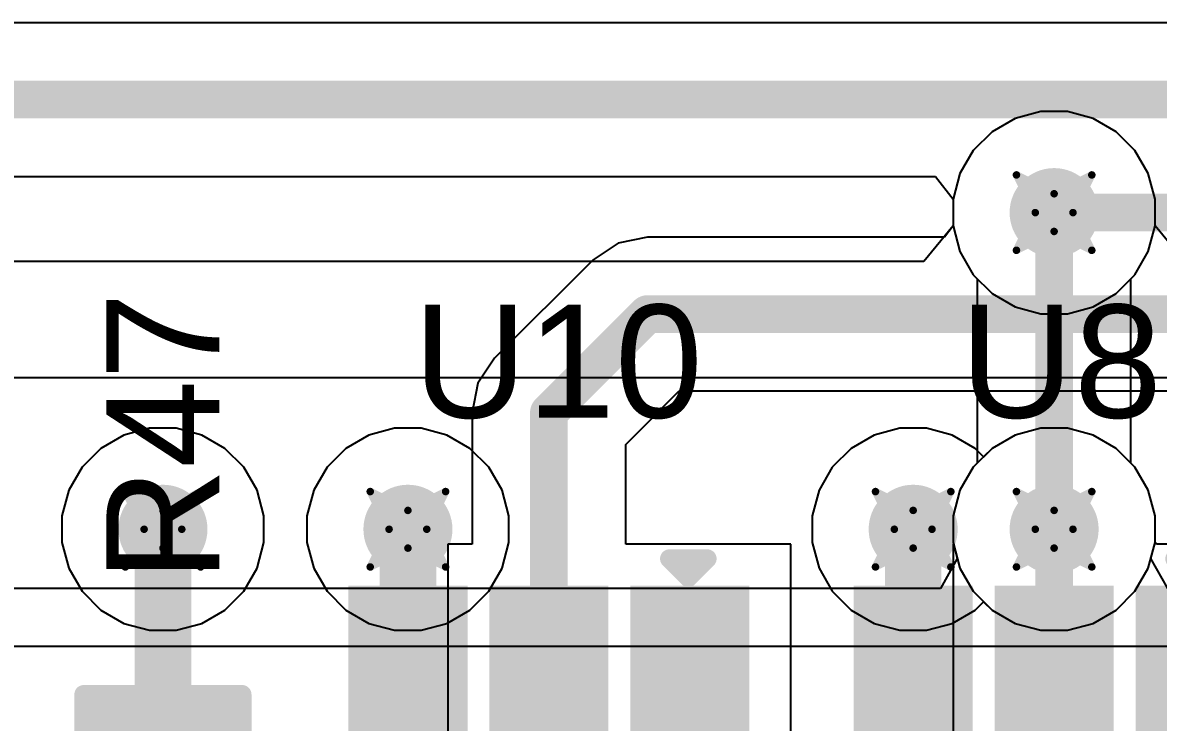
# Model space of a CAD drawing. Header units: inches. Extents: x -36 to 349, y -11 to 240.
# Drawn here: x 13.69 to 21.35, y 28.52 to 33.23 of the extents above; entities that cross this region are included whole.
import ezdxf

# ---------------------------------------------------------------- set-up
doc = ezdxf.new("R2010")
doc.units = ezdxf.units.IN
for name, color, linetype in [('Bottom Layer', 5, 'Continuous'), ('Drill Drawing', 1, 'Continuous'), ('Layer 1', 16, 'Continuous'), ('Layer 2', 76, 'Continuous'), ('Top Layer', 1, 'Continuous'), ('Top Overlay', 2, 'Continuous'), ('Top Paste', 8, 'Continuous'), ('Top Solder', 216, 'Continuous'), ('Via Holes', 16, 'Continuous')]:
    doc.layers.add(name, color=color, linetype=linetype)
doc.styles.add('Arial', font='', dxfattribs={"height": 0.2})
doc.styles.get('Arial').set_extended_font_data('Arial')

# ---------------------------------------------------------------- blocks, each defined once
blk = doc.blocks.new('SOT_23_5_159')
at = {"layer": 'Top Layer'}
for points in [[(-1.84999503, 1.25002036), (-0.74999469, 1.25002036), (-0.74999469, 0.65002156), (-1.84999503, 0.65002156)], [(0.74999977, 1.25002036), (1.85000011, 1.25002036), (1.85000011, 0.65002156), (0.74999977, 0.65002156)], [(-1.84999503, 0.30000956), (-0.74999469, 0.30000956), (-0.74999469, -0.29998924), (-1.84999503, -0.29998924)], [(-1.84999503, -0.65000124), (-0.74999469, -0.65000124), (-0.74999469, -1.25000004), (-1.84999503, -1.25000004)], [(0.74999977, -0.65000124), (1.85000011, -0.65000124), (1.85000011, -1.25000004), (0.74999977, -1.25000004)]]:
    blk.add_hatch(color=1, dxfattribs=at).paths.add_polyline_path(points)
at = {"layer": 'Top Paste'}
for points in [[(-1.84999503, 1.25002036), (-0.74999469, 1.25002036), (-0.74999469, 0.65002156), (-1.84999503, 0.65002156)], [(0.74999977, 1.25002036), (1.85000011, 1.25002036), (1.85000011, 0.65002156), (0.74999977, 0.65002156)], [(-1.84999503, 0.30000956), (-0.74999469, 0.30000956), (-0.74999469, -0.29998924), (-1.84999503, -0.29998924)], [(-1.84999503, -0.65000124), (-0.74999469, -0.65000124), (-0.74999469, -1.25000004), (-1.84999503, -1.25000004)], [(0.74999977, -0.65000124), (1.85000011, -0.65000124), (1.85000011, -1.25000004), (0.74999977, -1.25000004)]]:
    blk.add_hatch(color=8, dxfattribs=at).paths.add_polyline_path(points)
at = {"layer": 'Top Solder'}
for points in [[(-1.95159503, 1.35162036), (-0.6483946899999999, 1.35162036), (-0.6483946899999999, 0.54842156), (-1.95159503, 0.54842156)], [(0.6483997699999999, 1.35162036), (1.95160011, 1.35162036), (1.95160011, 0.54842156), (0.6483997699999999, 0.54842156)], [(-1.95159503, 0.40160956), (-0.6483946899999999, 0.40160956), (-0.6483946899999999, -0.40158924), (-1.95159503, -0.40158924)], [(-1.95159503, -0.54840124), (-0.6483946899999999, -0.54840124), (-0.6483946899999999, -1.35160004), (-1.95159503, -1.35160004)], [(0.6483997699999999, -0.54840124), (1.95160011, -0.54840124), (1.95160011, -1.35160004), (0.6483997699999999, -1.35160004)]]:
    blk.add_hatch(color=216, dxfattribs=at).paths.add_polyline_path(points)
at = {"layer": 'Top Overlay'}
for points in [[(0.87358474, 1.49861016, 0.127, 0.127, 0), (-0.8790152600000001, 1.49861016, 0.127, 0.127, 0)], [(-0.8790152600000001, 1.39858496, 0.127, 0.127, 0), (-0.8790152600000001, 1.49861016, 0.127, 0.127, 0)], [(0.87358474, 1.39858496, 0.127, 0.127, 0), (0.87358474, 1.49861016, 0.127, 0.127, 0)], [(-2.00662286, 0.9398101600000001, 0.127, 0.127, 0), (-2.13362286, 1.06681016, 0.127, 0.127, 0)], [(-2.13362286, 0.81281016, 0.127, 0.127, 0), (-2.13362286, 1.06681016, 0.127, 0.127, 0)], [(-2.13362286, 0.81281016, 0.127, 0.127, 0), (-2.00662286, 0.9398101600000001, 0.127, 0.127, 0)], [(0.87998554, -0.41802304, 0.127, 0.127, 0), (0.87998554, 0.43998896, 0.127, 0.127, 0)], [(-0.8790152600000001, -1.49858984, 0.127, 0.127, 0), (-0.8790152600000001, -1.39861544, 0.127, 0.127, 0)], [(0.87358474, -1.49858984, 0.127, 0.127, 0), (0.87358474, -1.39861544, 0.127, 0.127, 0)], [(0.87358474, -1.49858984, 0.127, 0.127, 0), (-0.8790152600000001, -1.49858984, 0.127, 0.127, 0)]]:
    blk.add_lwpolyline(points, format="xyseb", dxfattribs=at)
for points in [[(-0.9107652599999999, 1.49861016, 0.0635, 0.0635, 1), (-0.84726526, 1.49861016, 0.0635, 0.0635, 1)], [(-0.9107652599999999, 1.49861016, 0.0635, 0.0635, 1), (-0.84726526, 1.49861016, 0.0635, 0.0635, 1)], [(0.84183474, 1.49861016, 0.0635, 0.0635, 1), (0.9053347399999999, 1.49861016, 0.0635, 0.0635, 1)], [(0.84183474, 1.49861016, 0.0635, 0.0635, 1), (0.9053347399999999, 1.49861016, 0.0635, 0.0635, 1)], [(-0.9107652599999999, 1.39858496, 0.0635, 0.0635, 1), (-0.84726526, 1.39858496, 0.0635, 0.0635, 1)], [(0.84183474, 1.39858496, 0.0635, 0.0635, 1), (0.9053347399999999, 1.39858496, 0.0635, 0.0635, 1)], [(-2.16537286, 1.06681016, 0.0635, 0.0635, 1), (-2.10187286, 1.06681016, 0.0635, 0.0635, 1)], [(-2.16537286, 1.06681016, 0.0635, 0.0635, 1), (-2.10187286, 1.06681016, 0.0635, 0.0635, 1)], [(-2.03837286, 0.9398101600000001, 0.0635, 0.0635, 1), (-1.97487286, 0.9398101600000001, 0.0635, 0.0635, 1)], [(-2.03837286, 0.9398101600000001, 0.0635, 0.0635, 1), (-1.97487286, 0.9398101600000001, 0.0635, 0.0635, 1)], [(-2.16537286, 0.81281016, 0.0635, 0.0635, 1), (-2.10187286, 0.81281016, 0.0635, 0.0635, 1)], [(-2.16537286, 0.81281016, 0.0635, 0.0635, 1), (-2.10187286, 0.81281016, 0.0635, 0.0635, 1)], [(0.8482355399999999, 0.43998896, 0.0635, 0.0635, 1), (0.9117355399999999, 0.43998896, 0.0635, 0.0635, 1)], [(0.8482355399999999, -0.41802304, 0.0635, 0.0635, 1), (0.9117355399999999, -0.41802304, 0.0635, 0.0635, 1)], [(-0.9107652599999999, -1.39861544, 0.0635, 0.0635, 1), (-0.84726526, -1.39861544, 0.0635, 0.0635, 1)], [(0.84183474, -1.39861544, 0.0635, 0.0635, 1), (0.9053347399999999, -1.39861544, 0.0635, 0.0635, 1)], [(-0.9107652599999999, -1.49858984, 0.0635, 0.0635, 1), (-0.84726526, -1.49858984, 0.0635, 0.0635, 1)], [(-0.9107652599999999, -1.49858984, 0.0635, 0.0635, 1), (-0.84726526, -1.49858984, 0.0635, 0.0635, 1)], [(0.84183474, -1.49858984, 0.0635, 0.0635, 1), (0.9053347399999999, -1.49858984, 0.0635, 0.0635, 1)], [(0.84183474, -1.49858984, 0.0635, 0.0635, 1), (0.9053347399999999, -1.49858984, 0.0635, 0.0635, 1)]]:
    blk.add_lwpolyline(points, format="xyseb", close=True, dxfattribs=at)
blk = doc.blocks.new('SOT_23_5_160')
at = {"layer": 'Top Layer'}
for points in [[(-1.85002297, 1.24999242), (-0.75002263, 1.24999242), (-0.75002263, 0.6499936199999999), (-1.85002297, 0.6499936199999999)], [(0.75002263, 1.24999242), (1.85002297, 1.24999242), (1.85002297, 0.6499936199999999), (0.75002263, 0.6499936199999999)], [(-1.85002297, 0.2999816199999999), (-0.75002263, 0.2999816199999999), (-0.75002263, -0.30001718), (-1.85002297, -0.30001718)], [(-1.85002297, -0.64997838), (-0.75002263, -0.64997838), (-0.75002263, -1.24997718), (-1.85002297, -1.24997718)], [(0.75002263, -0.64997838), (1.85002297, -0.64997838), (1.85002297, -1.24997718), (0.75002263, -1.24997718)]]:
    blk.add_hatch(color=1, dxfattribs=at).paths.add_polyline_path(points)
at = {"layer": 'Top Paste'}
for points in [[(-1.85002297, 1.24999242), (-0.75002263, 1.24999242), (-0.75002263, 0.6499936199999999), (-1.85002297, 0.6499936199999999)], [(0.75002263, 1.24999242), (1.85002297, 1.24999242), (1.85002297, 0.6499936199999999), (0.75002263, 0.6499936199999999)], [(-1.85002297, 0.2999816199999999), (-0.75002263, 0.2999816199999999), (-0.75002263, -0.30001718), (-1.85002297, -0.30001718)], [(-1.85002297, -0.64997838), (-0.75002263, -0.64997838), (-0.75002263, -1.24997718), (-1.85002297, -1.24997718)], [(0.75002263, -0.64997838), (1.85002297, -0.64997838), (1.85002297, -1.24997718), (0.75002263, -1.24997718)]]:
    blk.add_hatch(color=8, dxfattribs=at).paths.add_polyline_path(points)
at = {"layer": 'Top Solder'}
for points in [[(-1.95162297, 1.35159242), (-0.64842263, 1.35159242), (-0.64842263, 0.5483936199999999), (-1.95162297, 0.5483936199999999)], [(0.64842263, 1.35159242), (1.95162297, 1.35159242), (1.95162297, 0.5483936199999999), (0.64842263, 0.5483936199999999)], [(-1.95162297, 0.40158162), (-0.64842263, 0.40158162), (-0.64842263, -0.40161718), (-1.95162297, -0.40161718)], [(-1.95162297, -0.5483783799999999), (-0.64842263, -0.5483783799999999), (-0.64842263, -1.35157718), (-1.95162297, -1.35157718)], [(0.64842263, -0.5483783799999999), (1.95162297, -0.5483783799999999), (1.95162297, -1.35157718), (0.64842263, -1.35157718)]]:
    blk.add_hatch(color=216, dxfattribs=at).paths.add_polyline_path(points)
at = {"layer": 'Top Overlay'}
for points in [[(0.8736075999999999, 1.49858222, 0.127, 0.127, 0), (-0.8789923999999999, 1.49858222, 0.127, 0.127, 0)], [(-0.8789923999999999, 1.39860782, 0.127, 0.127, 0), (-0.8789923999999999, 1.49858222, 0.127, 0.127, 0)], [(0.8736075999999999, 1.39860782, 0.127, 0.127, 0), (0.8736075999999999, 1.49858222, 0.127, 0.127, 0)], [(-2.0066, 0.9397822199999999, 0.127, 0.127, 0), (-2.1336, 1.06678222, 0.127, 0.127, 0)], [(-2.1336, 0.81278222, 0.127, 0.127, 0), (-2.1336, 1.06678222, 0.127, 0.127, 0)], [(-2.1336, 0.81278222, 0.127, 0.127, 0), (-2.0066, 0.9397822199999999, 0.127, 0.127, 0)], [(0.8800084, -0.41800018, 0.127, 0.127, 0), (0.8800084, 0.44001182, 0.127, 0.127, 0)], [(-0.8789923999999999, -1.49861778, 0.127, 0.127, 0), (-0.8789923999999999, -1.39859258, 0.127, 0.127, 0)], [(0.8736075999999999, -1.49861778, 0.127, 0.127, 0), (0.8736075999999999, -1.39859258, 0.127, 0.127, 0)], [(0.8736075999999999, -1.49861778, 0.127, 0.127, 0), (-0.8789923999999999, -1.49861778, 0.127, 0.127, 0)]]:
    blk.add_lwpolyline(points, format="xyseb", dxfattribs=at)
for points in [[(-0.9107424, 1.49858222, 0.0635, 0.0635, 1), (-0.8472423999999998, 1.49858222, 0.0635, 0.0635, 1)], [(-0.9107424, 1.49858222, 0.0635, 0.0635, 1), (-0.8472423999999998, 1.49858222, 0.0635, 0.0635, 1)], [(0.8418576, 1.49858222, 0.0635, 0.0635, 1), (0.9053576, 1.49858222, 0.0635, 0.0635, 1)], [(0.8418576, 1.49858222, 0.0635, 0.0635, 1), (0.9053576, 1.49858222, 0.0635, 0.0635, 1)], [(-0.9107424, 1.39860782, 0.0635, 0.0635, 1), (-0.8472423999999998, 1.39860782, 0.0635, 0.0635, 1)], [(0.8418576, 1.39860782, 0.0635, 0.0635, 1), (0.9053576, 1.39860782, 0.0635, 0.0635, 1)], [(-2.16535, 1.06678222, 0.0635, 0.0635, 1), (-2.10185, 1.06678222, 0.0635, 0.0635, 1)], [(-2.16535, 1.06678222, 0.0635, 0.0635, 1), (-2.10185, 1.06678222, 0.0635, 0.0635, 1)], [(-2.03835, 0.9397822199999999, 0.0635, 0.0635, 1), (-1.97485, 0.9397822199999999, 0.0635, 0.0635, 1)], [(-2.03835, 0.9397822199999999, 0.0635, 0.0635, 1), (-1.97485, 0.9397822199999999, 0.0635, 0.0635, 1)], [(-2.16535, 0.81278222, 0.0635, 0.0635, 1), (-2.10185, 0.81278222, 0.0635, 0.0635, 1)], [(-2.16535, 0.81278222, 0.0635, 0.0635, 1), (-2.10185, 0.81278222, 0.0635, 0.0635, 1)], [(0.8482584, 0.44001182, 0.0635, 0.0635, 1), (0.9117583999999999, 0.44001182, 0.0635, 0.0635, 1)], [(0.8482584, -0.41800018, 0.0635, 0.0635, 1), (0.9117583999999999, -0.41800018, 0.0635, 0.0635, 1)], [(-0.9107424, -1.39859258, 0.0635, 0.0635, 1), (-0.8472423999999998, -1.39859258, 0.0635, 0.0635, 1)], [(0.8418576, -1.39859258, 0.0635, 0.0635, 1), (0.9053576, -1.39859258, 0.0635, 0.0635, 1)], [(-0.9107424, -1.49861778, 0.0635, 0.0635, 1), (-0.8472423999999998, -1.49861778, 0.0635, 0.0635, 1)], [(-0.9107424, -1.49861778, 0.0635, 0.0635, 1), (-0.8472423999999998, -1.49861778, 0.0635, 0.0635, 1)], [(0.8418576, -1.49861778, 0.0635, 0.0635, 1), (0.9053576, -1.49861778, 0.0635, 0.0635, 1)], [(0.8418576, -1.49861778, 0.0635, 0.0635, 1), (0.9053576, -1.49861778, 0.0635, 0.0635, 1)]]:
    blk.add_lwpolyline(points, format="xyseb", close=True, dxfattribs=at)
blk = doc.blocks.new('R___0603_258')
at = {"layer": 'Top Layer'}
for points in [[(-0.3809999999999999, 0.4445), (-0.3809999999999999, -0.4445), (-1.143, -0.4445), (-1.143, 0.4445)], [(1.143, 0.4445), (1.143, -0.4445), (0.3809999999999999, -0.4445), (0.3809999999999999, 0.4445)]]:
    blk.add_hatch(color=1, dxfattribs=at).paths.add_polyline_path(points)
at = {"layer": 'Top Paste'}
for points in [[(-0.3809999999999999, 0.4445), (-0.3809999999999999, -0.4445), (-1.143, -0.4445), (-1.143, 0.4445)], [(1.143, 0.4445), (1.143, -0.4445), (0.3809999999999999, -0.4445), (0.3809999999999999, 0.4445)]]:
    blk.add_hatch(color=8, dxfattribs=at).paths.add_polyline_path(points)
at = {"layer": 'Top Solder'}
for points in [[(-0.2794, 0.5460999999999999), (-0.2794, -0.5460999999999999), (-1.2446, -0.5460999999999999), (-1.2446, 0.5460999999999999)], [(1.2446, 0.5460999999999999), (1.2446, -0.5460999999999999), (0.2794, -0.5460999999999999), (0.2794, 0.5460999999999999)]]:
    blk.add_hatch(color=216, dxfattribs=at).paths.add_polyline_path(points)
at = {"layer": 'Top Overlay'}
for points in [[(-1.2192, -0.5334, 0.127, 0.127, 0), (-1.2192, 0.5334, 0.127, 0.127, 0)], [(1.2192, 0.5334, 0.127, 0.127, 0), (-1.2192, 0.5334, 0.127, 0.127, 0)], [(1.2192, -0.5334, 0.127, 0.127, 0), (1.2192, 0.5334, 0.127, 0.127, 0)], [(1.2192, -0.5334, 0.127, 0.127, 0), (-1.2192, -0.5334, 0.127, 0.127, 0)]]:
    blk.add_lwpolyline(points, format="xyseb", dxfattribs=at)
for points in [[(-1.25095, 0.5334, 0.0635, 0.0635, 1), (-1.18745, 0.5334, 0.0635, 0.0635, 1)], [(-1.25095, 0.5334, 0.0635, 0.0635, 1), (-1.18745, 0.5334, 0.0635, 0.0635, 1)], [(1.18745, 0.5334, 0.0635, 0.0635, 1), (1.25095, 0.5334, 0.0635, 0.0635, 1)], [(1.18745, 0.5334, 0.0635, 0.0635, 1), (1.25095, 0.5334, 0.0635, 0.0635, 1)], [(-1.25095, -0.5334, 0.0635, 0.0635, 1), (-1.18745, -0.5334, 0.0635, 0.0635, 1)], [(-1.25095, -0.5334, 0.0635, 0.0635, 1), (-1.18745, -0.5334, 0.0635, 0.0635, 1)], [(1.18745, -0.5334, 0.0635, 0.0635, 1), (1.25095, -0.5334, 0.0635, 0.0635, 1)], [(1.18745, -0.5334, 0.0635, 0.0635, 1), (1.25095, -0.5334, 0.0635, 0.0635, 1)]]:
    blk.add_lwpolyline(points, format="xyseb", close=True, dxfattribs=at)

msp = doc.modelspace()

# ---------------------------------------------------------------- hatches: boundary and pattern name
at = {"layer": 'Bottom Layer'}
h = msp.add_hatch(color=5, dxfattribs=at)
edge = h.paths.add_edge_path()
edge.add_arc((20.64538162, 31.9532), 0.2999994, 0, 360)
h = msp.add_hatch(color=5, dxfattribs=at)
edge = h.paths.add_edge_path()
edge.add_arc((14.63939922, 29.81959238), 0.2999994, 0, 360)
h = msp.add_hatch(color=5, dxfattribs=at)
edge = h.paths.add_edge_path()
edge.add_arc((16.29039922, 29.81959238), 0.2999994, 0, 360)
h = msp.add_hatch(color=5, dxfattribs=at)
edge = h.paths.add_edge_path()
edge.add_arc((19.69542162, 29.81959238), 0.2999994, 0, 360)
h = msp.add_hatch(color=5, dxfattribs=at)
edge = h.paths.add_edge_path()
edge.add_arc((20.64538162, 29.81959238), 0.2999994, 0, 360)
at = {"layer": 'Layer 1'}
h = msp.add_hatch(color=16, dxfattribs=at)
edge = h.paths.add_edge_path()
edge.add_arc((20.64538162, 31.9532), 0.2999994, 0, 360)
h = msp.add_hatch(color=16, dxfattribs=at)
edge = h.paths.add_edge_path()
edge.add_arc((14.63939922, 29.81959238), 0.2999994, 0, 360)
h = msp.add_hatch(color=16, dxfattribs=at)
edge = h.paths.add_edge_path()
edge.add_arc((16.29039922, 29.81959238), 0.2999994, 0, 360)
h = msp.add_hatch(color=16, dxfattribs=at)
edge = h.paths.add_edge_path()
edge.add_arc((19.69542162, 29.81959238), 0.2999994, 0, 360)
h = msp.add_hatch(color=16, dxfattribs=at)
edge = h.paths.add_edge_path()
edge.add_arc((20.64538162, 29.81959238), 0.2999994, 0, 360)
at = {"layer": 'Layer 2'}
h = msp.add_hatch(color=76, dxfattribs=at)
edge = h.paths.add_edge_path()
edge.add_arc((20.64538162, 31.9532), 0.2999994, 0, 360)
h = msp.add_hatch(color=76, dxfattribs=at)
edge = h.paths.add_edge_path()
edge.add_arc((14.63939922, 29.81959238), 0.2999994, 0, 360)
h = msp.add_hatch(color=76, dxfattribs=at)
edge = h.paths.add_edge_path()
edge.add_arc((16.29039922, 29.81959238), 0.2999994, 0, 360)
h = msp.add_hatch(color=76, dxfattribs=at)
edge = h.paths.add_edge_path()
edge.add_arc((19.69542162, 29.81959238), 0.2999994, 0, 360)
h = msp.add_hatch(color=76, dxfattribs=at)
edge = h.paths.add_edge_path()
edge.add_arc((20.64538162, 29.81959238), 0.2999994, 0, 360)
at = {"layer": 'Top Layer'}
h = msp.add_hatch(color=1, dxfattribs=at)
edge = h.paths.add_edge_path()
edge.add_arc((20.64538162, 31.9532), 0.2999994, 0, 360)
h = msp.add_hatch(color=1, dxfattribs=at)
edge = h.paths.add_edge_path()
edge.add_arc((14.63939922, 29.81959238), 0.2999994, 0, 360)
h = msp.add_hatch(color=1, dxfattribs=at)
edge = h.paths.add_edge_path()
edge.add_arc((16.29039922, 29.81959238), 0.2999994, 0, 360)
h = msp.add_hatch(color=1, dxfattribs=at)
edge = h.paths.add_edge_path()
edge.add_arc((19.69542162, 29.81959238), 0.2999994, 0, 360)
h = msp.add_hatch(color=1, dxfattribs=at)
edge = h.paths.add_edge_path()
edge.add_arc((20.64538162, 29.81959238), 0.2999994, 0, 360)
at = {"layer": 'Via Holes'}
h = msp.add_hatch(color=7, dxfattribs=at)
edge = h.paths.add_edge_path()
edge.add_arc((20.64538162, 31.9532), 0.1499997, 0, 360)
h = msp.add_hatch(color=7, dxfattribs=at)
edge = h.paths.add_edge_path()
edge.add_arc((14.63939922, 29.81959238), 0.1499997, 0, 360)
h = msp.add_hatch(color=7, dxfattribs=at)
edge = h.paths.add_edge_path()
edge.add_arc((16.29039922, 29.81959238), 0.1499997, 0, 360)
h = msp.add_hatch(color=7, dxfattribs=at)
edge = h.paths.add_edge_path()
edge.add_arc((19.69542162, 29.81959238), 0.1499997, 0, 360)
h = msp.add_hatch(color=7, dxfattribs=at)
edge = h.paths.add_edge_path()
edge.add_arc((20.64538162, 29.81959238), 0.1499997, 0, 360)

# ---------------------------------------------------------------- linework, layer by layer
at = {"layer": 'Bottom Layer'}
for p, q in [((20.55572724, 32.63419939999999), (20.38252464, 32.58779106)), ((20.735036, 32.63419939999999), (20.55572724, 32.63419939999999)), ((20.9082386, 32.58779106), (20.735036, 32.63419939999999)), ((20.38252464, 32.58779106), (20.22723666, 32.49813667999999)), ((21.06352658, 32.49813667999999), (20.9082386, 32.58779106)), ((20.22723666, 32.49813667999999), (20.10044494, 32.37134495999999)), ((21.1903183, 32.37134495999999), (21.06352658, 32.49813667999999)), ((20.10044494, 32.37134495999999), (20.01079056, 32.21605698)), ((21.27997268, 32.21605698), (21.1903183, 32.37134495999999)), ((20.01079056, 32.21605698), (19.96438222, 32.04285438)), ((21.32638102, 32.04285438), (21.27997268, 32.21605698)), ((19.96438222, 32.04285438), (19.96438222, 31.86354562)), ((21.32638102, 31.86354562), (21.32638102, 32.04285438)), ((19.96438222, 31.86354562), (20.01079056, 31.69034302)), ((21.27997268, 31.69034302), (21.32638102, 31.86354562)), ((20.01079056, 31.69034302), (20.10044494, 31.53505504)), ((21.1903183, 31.53505504), (21.27997268, 31.69034302)), ((20.10044494, 31.53505504), (20.1274299, 31.50807008)), ((21.16333334, 31.50807008), (21.1903183, 31.53505504)), ((20.1274299, 31.50807008), (20.1274299, 30.2647223)), ((21.16333334, 30.2647223), (21.16333334, 31.50807008)), ((20.10044494, 30.23773734), (20.01079056, 30.08244936)), ((20.1274299, 30.2647223), (20.10044494, 30.23773734)), ((21.1903183, 30.23773734), (21.16333334, 30.2647223)), ((21.27997268, 30.08244936), (21.1903183, 30.23773734)), ((20.01079056, 30.08244936), (19.96438222, 29.90924676)), ((21.32638102, 29.90924676), (21.27997268, 30.08244936)), ((19.96438222, 29.90924676), (19.96438222, 29.729938)), ((21.32638102, 29.729938), (21.32638102, 29.90924676)), ((19.96438222, 29.729938), (19.99285816, 29.62366694)), ((21.29790508, 29.62366694), (21.32638102, 29.729938)), ((19.99285816, 29.62366694), (19.878802, 29.42066506)), ((21.41196124, 29.42066506), (21.29790508, 29.62366694)), ((19.878802, 29.42066506), (1.81239922, 29.42066506)), ((1.81239922, 29.0322), (21.85299922, 29.0322))]:
    msp.add_line(p, q, dxfattribs=at)
msp.add_lwpolyline([(20.64538162, 29.81959238, 0.254, 0.254, 0), (20.64538162, 31.9532, 0.254, 0.254, 0)], format="xyseb", dxfattribs=at)
for points in [[(20.58188162, 31.9532, 0.127, 0.127, 1), (20.70888162, 31.9532, 0.127, 0.127, 1)], [(20.58188162, 29.81959238, 0.127, 0.127, 1), (20.70888162, 29.81959238, 0.127, 0.127, 1)]]:
    msp.add_lwpolyline(points, format="xyseb", close=True, dxfattribs=at)
at = {"layer": 'Drill Drawing'}
for points in [[(20.39138162, 32.2072, 0.0508, 0.0508, 0), (20.64538162, 32.0802, 0.0508, 0.0508, 0)], [(20.39138162, 32.2072, 0.0508, 0.0508, 0), (20.51838162, 31.9532, 0.0508, 0.0508, 0)], [(20.64538162, 32.0802, 0.0508, 0.0508, 0), (20.89938162, 32.2072, 0.0508, 0.0508, 0)], [(20.77238162, 31.9532, 0.0508, 0.0508, 0), (20.89938162, 32.2072, 0.0508, 0.0508, 0)], [(20.39138162, 31.6992, 0.0508, 0.0508, 0), (20.51838162, 31.9532, 0.0508, 0.0508, 0)], [(20.77238162, 31.9532, 0.0508, 0.0508, 0), (20.89938162, 31.6992, 0.0508, 0.0508, 0)], [(20.39138162, 31.6992, 0.0508, 0.0508, 0), (20.64538162, 31.8262, 0.0508, 0.0508, 0)], [(20.64538162, 31.8262, 0.0508, 0.0508, 0), (20.89938162, 31.6992, 0.0508, 0.0508, 0)], [(14.38539922, 30.07359238, 0.0508, 0.0508, 0), (14.63939922, 29.94659238, 0.0508, 0.0508, 0)], [(14.38539922, 30.07359238, 0.0508, 0.0508, 0), (14.51239922, 29.81959238, 0.0508, 0.0508, 0)], [(14.63939922, 29.94659238, 0.0508, 0.0508, 0), (14.89339922, 30.07359238, 0.0508, 0.0508, 0)], [(14.76639922, 29.81959238, 0.0508, 0.0508, 0), (14.89339922, 30.07359238, 0.0508, 0.0508, 0)], [(16.03639922, 30.07359238, 0.0508, 0.0508, 0), (16.29039922, 29.94659238, 0.0508, 0.0508, 0)], [(16.03639922, 30.07359238, 0.0508, 0.0508, 0), (16.16339922, 29.81959238, 0.0508, 0.0508, 0)], [(16.29039922, 29.94659238, 0.0508, 0.0508, 0), (16.54439922, 30.07359238, 0.0508, 0.0508, 0)], [(16.41739922, 29.81959238, 0.0508, 0.0508, 0), (16.54439922, 30.07359238, 0.0508, 0.0508, 0)], [(19.44142162, 30.07359238, 0.0508, 0.0508, 0), (19.69542162, 29.94659238, 0.0508, 0.0508, 0)], [(19.44142162, 30.07359238, 0.0508, 0.0508, 0), (19.56842162, 29.81959238, 0.0508, 0.0508, 0)], [(19.69542162, 29.94659238, 0.0508, 0.0508, 0), (19.94942162, 30.07359238, 0.0508, 0.0508, 0)], [(19.82242162, 29.81959238, 0.0508, 0.0508, 0), (19.94942162, 30.07359238, 0.0508, 0.0508, 0)], [(20.39138162, 30.07359238, 0.0508, 0.0508, 0), (20.64538162, 29.94659238, 0.0508, 0.0508, 0)], [(20.39138162, 30.07359238, 0.0508, 0.0508, 0), (20.51838162, 29.81959238, 0.0508, 0.0508, 0)], [(20.64538162, 29.94659238, 0.0508, 0.0508, 0), (20.89938162, 30.07359238, 0.0508, 0.0508, 0)], [(20.77238162, 29.81959238, 0.0508, 0.0508, 0), (20.89938162, 30.07359238, 0.0508, 0.0508, 0)], [(14.38539922, 29.56559238, 0.0508, 0.0508, 0), (14.51239922, 29.81959238, 0.0508, 0.0508, 0)], [(14.76639922, 29.81959238, 0.0508, 0.0508, 0), (14.89339922, 29.56559238, 0.0508, 0.0508, 0)], [(16.03639922, 29.56559238, 0.0508, 0.0508, 0), (16.16339922, 29.81959238, 0.0508, 0.0508, 0)], [(16.41739922, 29.81959238, 0.0508, 0.0508, 0), (16.54439922, 29.56559238, 0.0508, 0.0508, 0)], [(19.44142162, 29.56559238, 0.0508, 0.0508, 0), (19.56842162, 29.81959238, 0.0508, 0.0508, 0)], [(19.82242162, 29.81959238, 0.0508, 0.0508, 0), (19.94942162, 29.56559238, 0.0508, 0.0508, 0)], [(20.39138162, 29.56559238, 0.0508, 0.0508, 0), (20.51838162, 29.81959238, 0.0508, 0.0508, 0)], [(20.77238162, 29.81959238, 0.0508, 0.0508, 0), (20.89938162, 29.56559238, 0.0508, 0.0508, 0)], [(14.38539922, 29.56559238, 0.0508, 0.0508, 0), (14.63939922, 29.69259238, 0.0508, 0.0508, 0)], [(14.63939922, 29.69259238, 0.0508, 0.0508, 0), (14.89339922, 29.56559238, 0.0508, 0.0508, 0)], [(16.03639922, 29.56559238, 0.0508, 0.0508, 0), (16.29039922, 29.69259238, 0.0508, 0.0508, 0)], [(16.29039922, 29.69259238, 0.0508, 0.0508, 0), (16.54439922, 29.56559238, 0.0508, 0.0508, 0)], [(19.44142162, 29.56559238, 0.0508, 0.0508, 0), (19.69542162, 29.69259238, 0.0508, 0.0508, 0)], [(19.69542162, 29.69259238, 0.0508, 0.0508, 0), (19.94942162, 29.56559238, 0.0508, 0.0508, 0)], [(20.39138162, 29.56559238, 0.0508, 0.0508, 0), (20.64538162, 29.69259238, 0.0508, 0.0508, 0)], [(20.64538162, 29.69259238, 0.0508, 0.0508, 0), (20.89938162, 29.56559238, 0.0508, 0.0508, 0)]]:
    msp.add_lwpolyline(points, format="xyseb", dxfattribs=at)
for points in [[(20.37868162, 32.2072, 0.0254, 0.0254, 1), (20.40408162, 32.2072, 0.0254, 0.0254, 1)], [(20.37868162, 32.2072, 0.0254, 0.0254, 1), (20.40408162, 32.2072, 0.0254, 0.0254, 1)], [(20.88668162, 32.2072, 0.0254, 0.0254, 1), (20.91208162, 32.2072, 0.0254, 0.0254, 1)], [(20.88668162, 32.2072, 0.0254, 0.0254, 1), (20.91208162, 32.2072, 0.0254, 0.0254, 1)], [(20.63268162, 32.0802, 0.0254, 0.0254, 1), (20.65808162, 32.0802, 0.0254, 0.0254, 1)], [(20.63268162, 32.0802, 0.0254, 0.0254, 1), (20.65808162, 32.0802, 0.0254, 0.0254, 1)], [(20.50568162, 31.9532, 0.0254, 0.0254, 1), (20.53108162, 31.9532, 0.0254, 0.0254, 1)], [(20.50568162, 31.9532, 0.0254, 0.0254, 1), (20.53108162, 31.9532, 0.0254, 0.0254, 1)], [(20.75968162, 31.9532, 0.0254, 0.0254, 1), (20.78508162, 31.9532, 0.0254, 0.0254, 1)], [(20.75968162, 31.9532, 0.0254, 0.0254, 1), (20.78508162, 31.9532, 0.0254, 0.0254, 1)], [(20.63268162, 31.8262, 0.0254, 0.0254, 1), (20.65808162, 31.8262, 0.0254, 0.0254, 1)], [(20.63268162, 31.8262, 0.0254, 0.0254, 1), (20.65808162, 31.8262, 0.0254, 0.0254, 1)], [(20.37868162, 31.6992, 0.0254, 0.0254, 1), (20.40408162, 31.6992, 0.0254, 0.0254, 1)], [(20.37868162, 31.6992, 0.0254, 0.0254, 1), (20.40408162, 31.6992, 0.0254, 0.0254, 1)], [(20.88668162, 31.6992, 0.0254, 0.0254, 1), (20.91208162, 31.6992, 0.0254, 0.0254, 1)], [(20.88668162, 31.6992, 0.0254, 0.0254, 1), (20.91208162, 31.6992, 0.0254, 0.0254, 1)], [(14.37269922, 30.07359238, 0.0254, 0.0254, 1), (14.39809922, 30.07359238, 0.0254, 0.0254, 1)], [(14.37269922, 30.07359238, 0.0254, 0.0254, 1), (14.39809922, 30.07359238, 0.0254, 0.0254, 1)], [(14.88069922, 30.07359238, 0.0254, 0.0254, 1), (14.90609922, 30.07359238, 0.0254, 0.0254, 1)], [(14.88069922, 30.07359238, 0.0254, 0.0254, 1), (14.90609922, 30.07359238, 0.0254, 0.0254, 1)], [(16.02369922, 30.07359238, 0.0254, 0.0254, 1), (16.04909922, 30.07359238, 0.0254, 0.0254, 1)], [(16.02369922, 30.07359238, 0.0254, 0.0254, 1), (16.04909922, 30.07359238, 0.0254, 0.0254, 1)], [(16.53169922, 30.07359238, 0.0254, 0.0254, 1), (16.55709922, 30.07359238, 0.0254, 0.0254, 1)], [(16.53169922, 30.07359238, 0.0254, 0.0254, 1), (16.55709922, 30.07359238, 0.0254, 0.0254, 1)], [(19.42872162, 30.07359238, 0.0254, 0.0254, 1), (19.45412162, 30.07359238, 0.0254, 0.0254, 1)], [(19.42872162, 30.07359238, 0.0254, 0.0254, 1), (19.45412162, 30.07359238, 0.0254, 0.0254, 1)], [(19.93672162, 30.07359238, 0.0254, 0.0254, 1), (19.96212162, 30.07359238, 0.0254, 0.0254, 1)], [(19.93672162, 30.07359238, 0.0254, 0.0254, 1), (19.96212162, 30.07359238, 0.0254, 0.0254, 1)], [(20.37868162, 30.07359238, 0.0254, 0.0254, 1), (20.40408162, 30.07359238, 0.0254, 0.0254, 1)], [(20.37868162, 30.07359238, 0.0254, 0.0254, 1), (20.40408162, 30.07359238, 0.0254, 0.0254, 1)], [(20.88668162, 30.07359238, 0.0254, 0.0254, 1), (20.91208162, 30.07359238, 0.0254, 0.0254, 1)], [(20.88668162, 30.07359238, 0.0254, 0.0254, 1), (20.91208162, 30.07359238, 0.0254, 0.0254, 1)], [(14.62669922, 29.94659238, 0.0254, 0.0254, 1), (14.65209922, 29.94659238, 0.0254, 0.0254, 1)], [(14.62669922, 29.94659238, 0.0254, 0.0254, 1), (14.65209922, 29.94659238, 0.0254, 0.0254, 1)], [(16.27769922, 29.94659238, 0.0254, 0.0254, 1), (16.30309922, 29.94659238, 0.0254, 0.0254, 1)], [(16.27769922, 29.94659238, 0.0254, 0.0254, 1), (16.30309922, 29.94659238, 0.0254, 0.0254, 1)], [(19.68272162, 29.94659238, 0.0254, 0.0254, 1), (19.70812162, 29.94659238, 0.0254, 0.0254, 1)], [(19.68272162, 29.94659238, 0.0254, 0.0254, 1), (19.70812162, 29.94659238, 0.0254, 0.0254, 1)], [(20.63268162, 29.94659238, 0.0254, 0.0254, 1), (20.65808162, 29.94659238, 0.0254, 0.0254, 1)], [(20.63268162, 29.94659238, 0.0254, 0.0254, 1), (20.65808162, 29.94659238, 0.0254, 0.0254, 1)], [(14.49969922, 29.81959238, 0.0254, 0.0254, 1), (14.52509922, 29.81959238, 0.0254, 0.0254, 1)], [(14.49969922, 29.81959238, 0.0254, 0.0254, 1), (14.52509922, 29.81959238, 0.0254, 0.0254, 1)], [(14.75369922, 29.81959238, 0.0254, 0.0254, 1), (14.77909922, 29.81959238, 0.0254, 0.0254, 1)], [(14.75369922, 29.81959238, 0.0254, 0.0254, 1), (14.77909922, 29.81959238, 0.0254, 0.0254, 1)], [(16.15069922, 29.81959238, 0.0254, 0.0254, 1), (16.17609922, 29.81959238, 0.0254, 0.0254, 1)], [(16.15069922, 29.81959238, 0.0254, 0.0254, 1), (16.17609922, 29.81959238, 0.0254, 0.0254, 1)], [(16.40469922, 29.81959238, 0.0254, 0.0254, 1), (16.43009922, 29.81959238, 0.0254, 0.0254, 1)], [(16.40469922, 29.81959238, 0.0254, 0.0254, 1), (16.43009922, 29.81959238, 0.0254, 0.0254, 1)], [(19.55572162, 29.81959238, 0.0254, 0.0254, 1), (19.58112162, 29.81959238, 0.0254, 0.0254, 1)], [(19.55572162, 29.81959238, 0.0254, 0.0254, 1), (19.58112162, 29.81959238, 0.0254, 0.0254, 1)], [(19.80972162, 29.81959238, 0.0254, 0.0254, 1), (19.83512162, 29.81959238, 0.0254, 0.0254, 1)], [(19.80972162, 29.81959238, 0.0254, 0.0254, 1), (19.83512162, 29.81959238, 0.0254, 0.0254, 1)], [(20.50568162, 29.81959238, 0.0254, 0.0254, 1), (20.53108162, 29.81959238, 0.0254, 0.0254, 1)], [(20.50568162, 29.81959238, 0.0254, 0.0254, 1), (20.53108162, 29.81959238, 0.0254, 0.0254, 1)], [(20.75968162, 29.81959238, 0.0254, 0.0254, 1), (20.78508162, 29.81959238, 0.0254, 0.0254, 1)], [(20.75968162, 29.81959238, 0.0254, 0.0254, 1), (20.78508162, 29.81959238, 0.0254, 0.0254, 1)], [(14.62669922, 29.69259238, 0.0254, 0.0254, 1), (14.65209922, 29.69259238, 0.0254, 0.0254, 1)], [(14.62669922, 29.69259238, 0.0254, 0.0254, 1), (14.65209922, 29.69259238, 0.0254, 0.0254, 1)], [(16.27769922, 29.69259238, 0.0254, 0.0254, 1), (16.30309922, 29.69259238, 0.0254, 0.0254, 1)], [(16.27769922, 29.69259238, 0.0254, 0.0254, 1), (16.30309922, 29.69259238, 0.0254, 0.0254, 1)], [(19.68272162, 29.69259238, 0.0254, 0.0254, 1), (19.70812162, 29.69259238, 0.0254, 0.0254, 1)], [(19.68272162, 29.69259238, 0.0254, 0.0254, 1), (19.70812162, 29.69259238, 0.0254, 0.0254, 1)], [(20.63268162, 29.69259238, 0.0254, 0.0254, 1), (20.65808162, 29.69259238, 0.0254, 0.0254, 1)], [(20.63268162, 29.69259238, 0.0254, 0.0254, 1), (20.65808162, 29.69259238, 0.0254, 0.0254, 1)], [(14.37269922, 29.56559238, 0.0254, 0.0254, 1), (14.39809922, 29.56559238, 0.0254, 0.0254, 1)], [(14.37269922, 29.56559238, 0.0254, 0.0254, 1), (14.39809922, 29.56559238, 0.0254, 0.0254, 1)], [(14.88069922, 29.56559238, 0.0254, 0.0254, 1), (14.90609922, 29.56559238, 0.0254, 0.0254, 1)], [(14.88069922, 29.56559238, 0.0254, 0.0254, 1), (14.90609922, 29.56559238, 0.0254, 0.0254, 1)], [(16.02369922, 29.56559238, 0.0254, 0.0254, 1), (16.04909922, 29.56559238, 0.0254, 0.0254, 1)], [(16.02369922, 29.56559238, 0.0254, 0.0254, 1), (16.04909922, 29.56559238, 0.0254, 0.0254, 1)], [(16.53169922, 29.56559238, 0.0254, 0.0254, 1), (16.55709922, 29.56559238, 0.0254, 0.0254, 1)], [(16.53169922, 29.56559238, 0.0254, 0.0254, 1), (16.55709922, 29.56559238, 0.0254, 0.0254, 1)], [(19.42872162, 29.56559238, 0.0254, 0.0254, 1), (19.45412162, 29.56559238, 0.0254, 0.0254, 1)], [(19.42872162, 29.56559238, 0.0254, 0.0254, 1), (19.45412162, 29.56559238, 0.0254, 0.0254, 1)], [(19.93672162, 29.56559238, 0.0254, 0.0254, 1), (19.96212162, 29.56559238, 0.0254, 0.0254, 1)], [(19.93672162, 29.56559238, 0.0254, 0.0254, 1), (19.96212162, 29.56559238, 0.0254, 0.0254, 1)], [(20.37868162, 29.56559238, 0.0254, 0.0254, 1), (20.40408162, 29.56559238, 0.0254, 0.0254, 1)], [(20.37868162, 29.56559238, 0.0254, 0.0254, 1), (20.40408162, 29.56559238, 0.0254, 0.0254, 1)], [(20.88668162, 29.56559238, 0.0254, 0.0254, 1), (20.91208162, 29.56559238, 0.0254, 0.0254, 1)], [(20.88668162, 29.56559238, 0.0254, 0.0254, 1), (20.91208162, 29.56559238, 0.0254, 0.0254, 1)]]:
    msp.add_lwpolyline(points, format="xyseb", close=True, dxfattribs=at)
at = {"layer": 'Layer 1'}
for p, q in [((20.55572724, 32.63419939999999), (20.38252464, 32.58779106)), ((20.735036, 32.63419939999999), (20.55572724, 32.63419939999999)), ((20.9082386, 32.58779106), (20.735036, 32.63419939999999)), ((20.38252464, 32.58779106), (20.22723666, 32.49813667999999)), ((21.06352658, 32.49813667999999), (20.9082386, 32.58779106)), ((20.22723666, 32.49813667999999), (20.10044494, 32.37134495999999)), ((21.1903183, 32.37134495999999), (21.06352658, 32.49813667999999)), ((20.10044494, 32.37134495999999), (20.01079056, 32.21605698)), ((21.27997268, 32.21605698), (21.1903183, 32.37134495999999)), ((20.01079056, 32.21605698), (19.96438222, 32.04285438)), ((21.32638102, 32.04285438), (21.27997268, 32.21605698)), ((19.96438222, 32.04285438), (19.96438222, 31.86354562)), ((21.32638102, 31.86354562), (21.32638102, 32.04285438)), ((19.96438222, 31.86354562), (20.01079056, 31.69034302)), ((21.27997268, 31.69034302), (21.32638102, 31.86354562)), ((20.01079056, 31.69034302), (20.10044494, 31.53505504)), ((21.1903183, 31.53505504), (21.27997268, 31.69034302)), ((20.10044494, 31.53505504), (20.22723666, 31.40826332)), ((21.06352658, 31.40826332), (21.1903183, 31.53505504)), ((20.22723666, 31.40826332), (20.38252464, 31.31860894)), ((20.9082386, 31.31860894), (21.06352658, 31.40826332)), ((20.38252464, 31.31860894), (20.55572724, 31.2722006)), ((20.735036, 31.2722006), (20.9082386, 31.31860894)), ((20.55572724, 31.2722006), (20.735036, 31.2722006)), ((20.55572724, 30.50059178), (20.38252464, 30.45418344)), ((20.735036, 30.50059178), (20.55572724, 30.50059178)), ((20.9082386, 30.45418344), (20.735036, 30.50059178)), ((20.38252464, 30.45418344), (20.22723666, 30.36452906)), ((21.06352658, 30.36452906), (20.9082386, 30.45418344)), ((20.22723666, 30.36452906), (20.10044494, 30.23773734)), ((21.1903183, 30.23773734), (21.06352658, 30.36452906)), ((20.10044494, 30.23773734), (20.01079056, 30.08244936)), ((21.27997268, 30.08244936), (21.1903183, 30.23773734)), ((20.01079056, 30.08244936), (19.96438222, 29.90924676)), ((21.32638102, 29.90924676), (21.27997268, 30.08244936)), ((19.96438222, 29.90924676), (19.96438222, 29.729938)), ((21.32638102, 29.729938), (21.32638102, 29.90924676)), ((19.96438222, 29.729938), (20.01079056, 29.5567354)), ((21.27997268, 29.5567354), (21.32638102, 29.729938)), ((20.01079056, 29.5567354), (20.10044494, 29.40144742)), ((21.1903183, 29.40144742), (21.27997268, 29.5567354)), ((20.10044494, 29.40144742), (20.22723666, 29.2746557)), ((21.06352658, 29.2746557), (21.1903183, 29.40144742)), ((20.22723666, 29.2746557), (20.38252464, 29.18500132)), ((20.9082386, 29.18500132), (21.06352658, 29.2746557)), ((20.38252464, 29.18500132), (20.55572724, 29.13859298)), ((20.735036, 29.13859298), (20.9082386, 29.18500132)), ((20.55572724, 29.13859298), (20.735036, 29.13859298))]:
    msp.add_line(p, q, dxfattribs=at)
at = {"layer": 'Layer 2'}
for p, q in [((20.55572724, 32.63419939999999), (20.38252464, 32.58779106)), ((20.735036, 32.63419939999999), (20.55572724, 32.63419939999999)), ((20.9082386, 32.58779106), (20.735036, 32.63419939999999)), ((20.38252464, 32.58779106), (20.22723666, 32.49813667999999)), ((21.06352658, 32.49813667999999), (20.9082386, 32.58779106)), ((20.22723666, 32.49813667999999), (20.10044494, 32.37134495999999)), ((21.1903183, 32.37134495999999), (21.06352658, 32.49813667999999)), ((20.10044494, 32.37134495999999), (20.01079056, 32.21605698)), ((21.27997268, 32.21605698), (21.1903183, 32.37134495999999)), ((20.01079056, 32.21605698), (19.96438222, 32.04285438)), ((21.32638102, 32.04285438), (21.27997268, 32.21605698)), ((19.96438222, 32.04285438), (19.96438222, 31.86354816)), ((21.32638102, 31.86354816), (21.32638102, 32.04285438)), ((19.96438222, 31.86354816), (19.7666737, 31.623)), ((21.52408954, 31.623), (21.32638102, 31.86354816)), ((19.7666737, 31.623), (10.19440938, 31.623)), ((9.43239922, 30.84186618), (31.50499921999999, 30.84186618)), ((14.54974484, 30.50059178), (14.37654224, 30.45418344)), ((14.7290536, 30.50059178), (14.54974484, 30.50059178)), ((14.9022562, 30.45418344), (14.7290536, 30.50059178)), ((16.20074484, 30.50059178), (16.02754224, 30.45418344)), ((16.3800536, 30.50059178), (16.20074484, 30.50059178)), ((16.5532562, 30.45418344), (16.3800536, 30.50059178)), ((19.60576724, 30.50059178), (19.43256464, 30.45418344)), ((19.785076, 30.50059178), (19.60576724, 30.50059178)), ((19.9582786, 30.45418344), (19.785076, 30.50059178)), ((20.55572724, 30.50059178), (20.38252464, 30.45418344)), ((20.735036, 30.50059178), (20.55572724, 30.50059178)), ((20.9082386, 30.45418344), (20.735036, 30.50059178)), ((14.37654224, 30.45418344), (14.22125426, 30.36452906)), ((15.05754418, 30.36452906), (14.9022562, 30.45418344)), ((16.02754224, 30.45418344), (15.87225426, 30.36452906)), ((16.70854418, 30.36452906), (16.5532562, 30.45418344)), ((19.43256464, 30.45418344), (19.27727666, 30.36452906)), ((20.11356658, 30.36452906), (19.9582786, 30.45418344)), ((20.38252464, 30.45418344), (20.22723666, 30.36452906)), ((21.06352658, 30.36452906), (20.9082386, 30.45418344)), ((14.22125426, 30.36452906), (14.09446254, 30.23773734)), ((15.1843359, 30.23773734), (15.05754418, 30.36452906)), ((15.87225426, 30.36452906), (15.74546254, 30.23773734)), ((16.8353359, 30.23773734), (16.70854418, 30.36452906)), ((19.27727666, 30.36452906), (19.15048494, 30.23773734)), ((20.17040162, 30.30769402), (20.11356658, 30.36452906)), ((20.22723666, 30.36452906), (20.17040162, 30.30769402)), ((21.1903183, 30.23773734), (21.06352658, 30.36452906)), ((14.09446254, 30.23773734), (14.00480816, 30.08244936)), ((15.27399028, 30.08244936), (15.1843359, 30.23773734)), ((15.74546254, 30.23773734), (15.65580816, 30.08244936)), ((16.92499028, 30.08244936), (16.8353359, 30.23773734)), ((19.15048494, 30.23773734), (19.06083056, 30.08244936)), ((21.27997268, 30.08244936), (21.1903183, 30.23773734)), ((14.00480816, 30.08244936), (13.95839982, 29.90924676)), ((15.32039862, 29.90924676), (15.27399028, 30.08244936)), ((15.65580816, 30.08244936), (15.60939982, 29.90924676)), ((16.97139862, 29.90924676), (16.92499028, 30.08244936)), ((19.06083056, 30.08244936), (19.01442222, 29.90924676)), ((21.32638102, 29.90924676), (21.27997268, 30.08244936)), ((13.95839982, 29.90924676), (13.95839982, 29.729938)), ((15.32039862, 29.729938), (15.32039862, 29.90924676)), ((15.60939982, 29.90924676), (15.60939982, 29.729938)), ((16.97139862, 29.729938), (16.97139862, 29.90924676)), ((19.01442222, 29.90924676), (19.01442222, 29.729938)), ((21.32638102, 29.729938), (21.32638102, 29.90924676)), ((13.95839982, 29.729938), (14.00480816, 29.5567354)), ((15.27399028, 29.5567354), (15.32039862, 29.729938)), ((15.60939982, 29.729938), (15.65580816, 29.5567354)), ((16.92499028, 29.5567354), (16.97139862, 29.729938)), ((19.01442222, 29.729938), (19.06083056, 29.5567354)), ((21.27997268, 29.5567354), (21.32638102, 29.729938)), ((14.00480816, 29.5567354), (14.09446254, 29.40144742)), ((15.1843359, 29.40144742), (15.27399028, 29.5567354)), ((15.65580816, 29.5567354), (15.74546254, 29.40144742)), ((16.8353359, 29.40144742), (16.92499028, 29.5567354)), ((19.06083056, 29.5567354), (19.15048494, 29.40144742)), ((21.1903183, 29.40144742), (21.27997268, 29.5567354)), ((14.09446254, 29.40144742), (14.22125426, 29.2746557)), ((15.05754418, 29.2746557), (15.1843359, 29.40144742)), ((15.74546254, 29.40144742), (15.87225426, 29.2746557)), ((16.70854418, 29.2746557), (16.8353359, 29.40144742)), ((19.15048494, 29.40144742), (19.27727666, 29.2746557)), ((21.06352658, 29.2746557), (21.1903183, 29.40144742)), ((20.11356658, 29.2746557), (20.17040162, 29.33149074)), ((20.17040162, 29.33149074), (20.22723666, 29.2746557)), ((14.22125426, 29.2746557), (14.37654224, 29.18500132)), ((14.9022562, 29.18500132), (15.05754418, 29.2746557)), ((15.87225426, 29.2746557), (16.02754224, 29.18500132)), ((16.5532562, 29.18500132), (16.70854418, 29.2746557)), ((19.27727666, 29.2746557), (19.43256464, 29.18500132)), ((19.9582786, 29.18500132), (20.11356658, 29.2746557)), ((20.22723666, 29.2746557), (20.38252464, 29.18500132)), ((20.9082386, 29.18500132), (21.06352658, 29.2746557)), ((14.37654224, 29.18500132), (14.54974484, 29.13859298)), ((14.7290536, 29.13859298), (14.9022562, 29.18500132)), ((16.02754224, 29.18500132), (16.20074484, 29.13859298)), ((16.3800536, 29.13859298), (16.5532562, 29.18500132)), ((19.43256464, 29.18500132), (19.60576724, 29.13859298)), ((19.785076, 29.13859298), (19.9582786, 29.18500132)), ((20.38252464, 29.18500132), (20.55572724, 29.13859298)), ((20.735036, 29.13859298), (20.9082386, 29.18500132)), ((14.54974484, 29.13859298), (14.7290536, 29.13859298)), ((16.20074484, 29.13859298), (16.3800536, 29.13859298)), ((19.60576724, 29.13859298), (19.785076, 29.13859298)), ((20.55572724, 29.13859298), (20.735036, 29.13859298))]:
    msp.add_line(p, q, dxfattribs=at)
at = {"layer": 'Top Layer'}
for p, q in [((24.26696442, 33.2327758), (13.06466018, 33.2327758)), ((13.27920382, 32.19687236), (19.84619856, 32.19687236)), ((19.84619856, 32.19687236), (19.96438222, 32.04285184)), ((19.96438222, 32.04285184), (19.96438222, 31.86354816)), ((19.96438222, 31.86354816), (19.90603334, 31.78750564)), ((17.9046505, 31.78750564), (17.70643906, 31.74807976)), ((19.90603334, 31.78750564), (17.9046505, 31.78750564)), ((17.70643906, 31.74807976), (17.53840282, 31.6358016)), ((17.53840282, 31.6358016), (16.87416234, 30.97156112)), ((16.87416234, 30.97156112), (16.76188418, 30.80352488)), ((16.76188418, 30.80352488), (16.7224583, 30.60531344)), ((17.75836174, 30.3907698), (18.11919414, 30.7516022)), ((18.11919414, 30.7516022), (25.30587014, 30.7516022)), ((16.7224583, 30.60531344), (16.7224583, 29.7183937)), ((20.55572724, 30.50059178), (20.38252464, 30.45418344)), ((20.735036, 30.50059178), (20.55572724, 30.50059178)), ((20.9082386, 30.45418344), (20.735036, 30.50059178)), ((17.75836174, 29.7183937), (17.75836174, 30.3907698)), ((20.38252464, 30.45418344), (20.22723666, 30.36452906)), ((21.06352658, 30.36452906), (20.9082386, 30.45418344)), ((20.22723666, 30.36452906), (20.10044494, 30.23773734)), ((21.1903183, 30.23773734), (21.06352658, 30.36452906)), ((20.10044494, 30.23773734), (20.01079056, 30.08244936)), ((21.27997268, 30.08244936), (21.1903183, 30.23773734)), ((20.01079056, 30.08244936), (19.96438222, 29.90924676)), ((21.32638102, 29.90924676), (21.27997268, 30.08244936)), ((19.96438222, 29.90924676), (19.96438222, 29.729938)), ((21.32638102, 29.72994054), (21.32638102, 29.90924676)), ((16.7224583, 29.7183937), (16.55941062, 29.7183937)), ((16.55941062, 29.7183937), (16.55941062, 27.8563959)), ((18.87142022, 29.7183937), (17.75836174, 29.7183937)), ((18.87142022, 28.03088881999999), (18.87142022, 29.7183937)), ((19.96670378, 29.72126898), (19.96437968, 29.7182413)), ((19.96437968, 29.7182413), (19.96438222, 29.7182413)), ((19.96438222, 29.729938), (19.96670378, 29.72126898)), ((19.96438222, 29.7182413), (19.96438222, 28.03088881999999)), ((21.33535738, 29.7182413), (21.32638102, 29.72994054)), ((22.27639182, 29.7182413), (21.33535738, 29.7182413))]:
    msp.add_line(p, q, dxfattribs=at)
for points in [[(13.06466018, 32.71482408, 0.254, 0.254, 0), (24.48150806, 32.71482408, 0.254, 0.254, 0)], [(20.64538162, 31.9532, 0.254, 0.254, 0), (24.79690494, 31.9532, 0.254, 0.254, 0)], [(17.24041002, 30.60531344, 0.254, 0.254, 0), (17.9046505, 31.26955392, 0.254, 0.254, 0)], [(17.9046505, 31.26955392, 0.254, 0.254, 0), (25.30587014, 31.26955392, 0.254, 0.254, 0)], [(17.24041002, 28.7873948, 0.254, 0.254, 0), (17.24041002, 30.60531344, 0.254, 0.254, 0)], [(14.63939922, 28.2492704, 0.3809999999999999, 0.3809999999999999, 0), (14.63939922, 29.81959238, 0.3809999999999999, 0.3809999999999999, 0)], [(16.29039922, 28.7873948, 0.3809999999999999, 0.3809999999999999, 0), (16.29039922, 29.81959238, 0.3809999999999999, 0.3809999999999999, 0)], [(19.69542162, 28.7872424, 0.3809999999999999, 0.3809999999999999, 0), (19.69542162, 29.81959238, 0.3809999999999999, 0.3809999999999999, 0)], [(20.64538162, 28.7872424, 0.254, 0.254, 0), (20.64538162, 29.81959238, 0.254, 0.254, 0)]]:
    msp.add_lwpolyline(points, format="xyseb", dxfattribs=at)
for points in [[(20.58188162, 31.9532, 0.127, 0.127, 1), (20.70888162, 31.9532, 0.127, 0.127, 1)], [(17.8411505, 31.26955392, 0.127, 0.127, 1), (17.9681505, 31.26955392, 0.127, 0.127, 1)], [(17.8411505, 31.26955392, 0.127, 0.127, 1), (17.9681505, 31.26955392, 0.127, 0.127, 1)], [(17.17691002, 30.60531344, 0.127, 0.127, 1), (17.30391002, 30.60531344, 0.127, 0.127, 1)], [(17.17691002, 30.60531344, 0.127, 0.127, 1), (17.30391002, 30.60531344, 0.127, 0.127, 1)], [(14.54414922, 29.81959238, 0.1905, 0.1905, 1), (14.73464922, 29.81959238, 0.1905, 0.1905, 1)], [(16.19514922, 29.81959238, 0.1905, 0.1905, 1), (16.38564922, 29.81959238, 0.1905, 0.1905, 1)], [(19.60017162, 29.81959238, 0.1905, 0.1905, 1), (19.79067162, 29.81959238, 0.1905, 0.1905, 1)], [(20.58188162, 29.81959238, 0.127, 0.127, 1), (20.70888162, 29.81959238, 0.127, 0.127, 1)], [(16.19514922, 28.7873948, 0.1905, 0.1905, 1), (16.38564922, 28.7873948, 0.1905, 0.1905, 1)], [(19.60017162, 28.7872424, 0.1905, 0.1905, 1), (19.79067162, 28.7872424, 0.1905, 0.1905, 1)], [(17.17691002, 28.7873948, 0.127, 0.127, 1), (17.30391002, 28.7873948, 0.127, 0.127, 1)], [(20.58188162, 28.7872424, 0.127, 0.127, 1), (20.70888162, 28.7872424, 0.127, 0.127, 1)]]:
    msp.add_lwpolyline(points, format="xyseb", close=True, dxfattribs=at)

# ---------------------------------------------------------------- block references
at = {"rotation": 270}
for name, p in [('SOT_23_5_159', (17.24039986, 27.48739994)), ('SOT_23_5_160', (20.6453994, 27.4872196)), ('R___0603_258', (14.63939922, 27.4872704))]:
    msp.add_blockref(name, p, dxfattribs=at)

# ---------------------------------------------------------------- texts
at = {"layer": 'Top Overlay', "style": 'Arial'}
msp.add_text('R47', height=0.7619999999999999, rotation=90, dxfattribs=at).set_placement((15.02027476, 29.46456134))
for s, p in [('U10', (16.32479082, 30.57086342)), ('U8', (20.01074484, 30.57086342))]:
    msp.add_text(s, height=0.7619999999999999, dxfattribs=at).set_placement(p)

doc.saveas('drawing.dxf')
